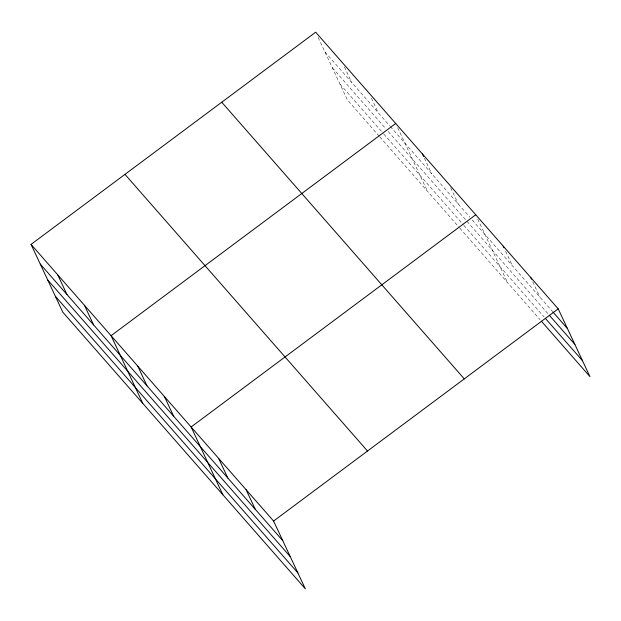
<?xml version="1.0" encoding="UTF-8"?>
<svg xmlns="http://www.w3.org/2000/svg" width="621" height="621" viewBox="0 0 621 621"><rect width="100%" height="100%" fill="white"/><g stroke="black" fill="none" stroke-linecap="round" stroke-linejoin="round"><path stroke-width="0.47" stroke-dasharray="3.1 2.33" d="M324.899 51.869L389.685 125.776M390.322 126.505L469.724 217.078M472.263 219.981L552.085 311.036M332.328 67.736L385.688 128.601M388.226 131.497L465.719 219.904M466.992 221.348L548.654 314.505M339.982 84.083L383.18 133.352M383.817 134.082L463.212 224.655M463.848 225.376L544.167 316.997M379.175 136.178L347.418 99.95L317.284 35.614M379.811 136.899L459.214 227.48M459.85 228.202L540.091 319.737M532.725 281.779L539.944 297.18M505.641 251.28L512.457 265.827M477.751 219.066L507.489 282.547M450.675 187.783L458.29 204.037M424.399 158.2L431.611 173.601M397.719 127.771L427.45 191.245M371.443 98.188L378.251 112.735M344.36 66.897L351.571 82.306"/><path stroke-width="0.93" d="M31.05 244.387L273.582 521.05L305.322 588.809L62.791 312.146L31.05 244.387L315.678 32.191L558.209 308.854L589.95 376.613L541.365 321.197M395.717 123.486L111.089 335.689L142.822 403.44M475.748 214.788L191.121 426.984L222.861 494.743M273.582 521.05L558.209 308.854M552.729 311.765L567.431 328.54M549.29 315.235L574.86 344.399M545.44 318.457L582.521 360.747M221.751 102.217L464.283 378.88M124.976 174.361L367.508 451.032M40.272 264.065L282.803 540.736M47.701 279.931L290.232 556.602M55.354 296.279L297.894 572.942M530.722 277.502L531.522 279.209M503.235 246.149L504.035 247.857M422.389 153.923L423.592 156.492M246.095 489.697L255.316 509.375M218.608 458.345L227.829 478.023M164.441 396.555L173.663 416.233M137.761 366.118L146.983 385.796M84.409 305.253L93.624 324.93M57.73 274.816L66.944 294.501"/></g></svg>
